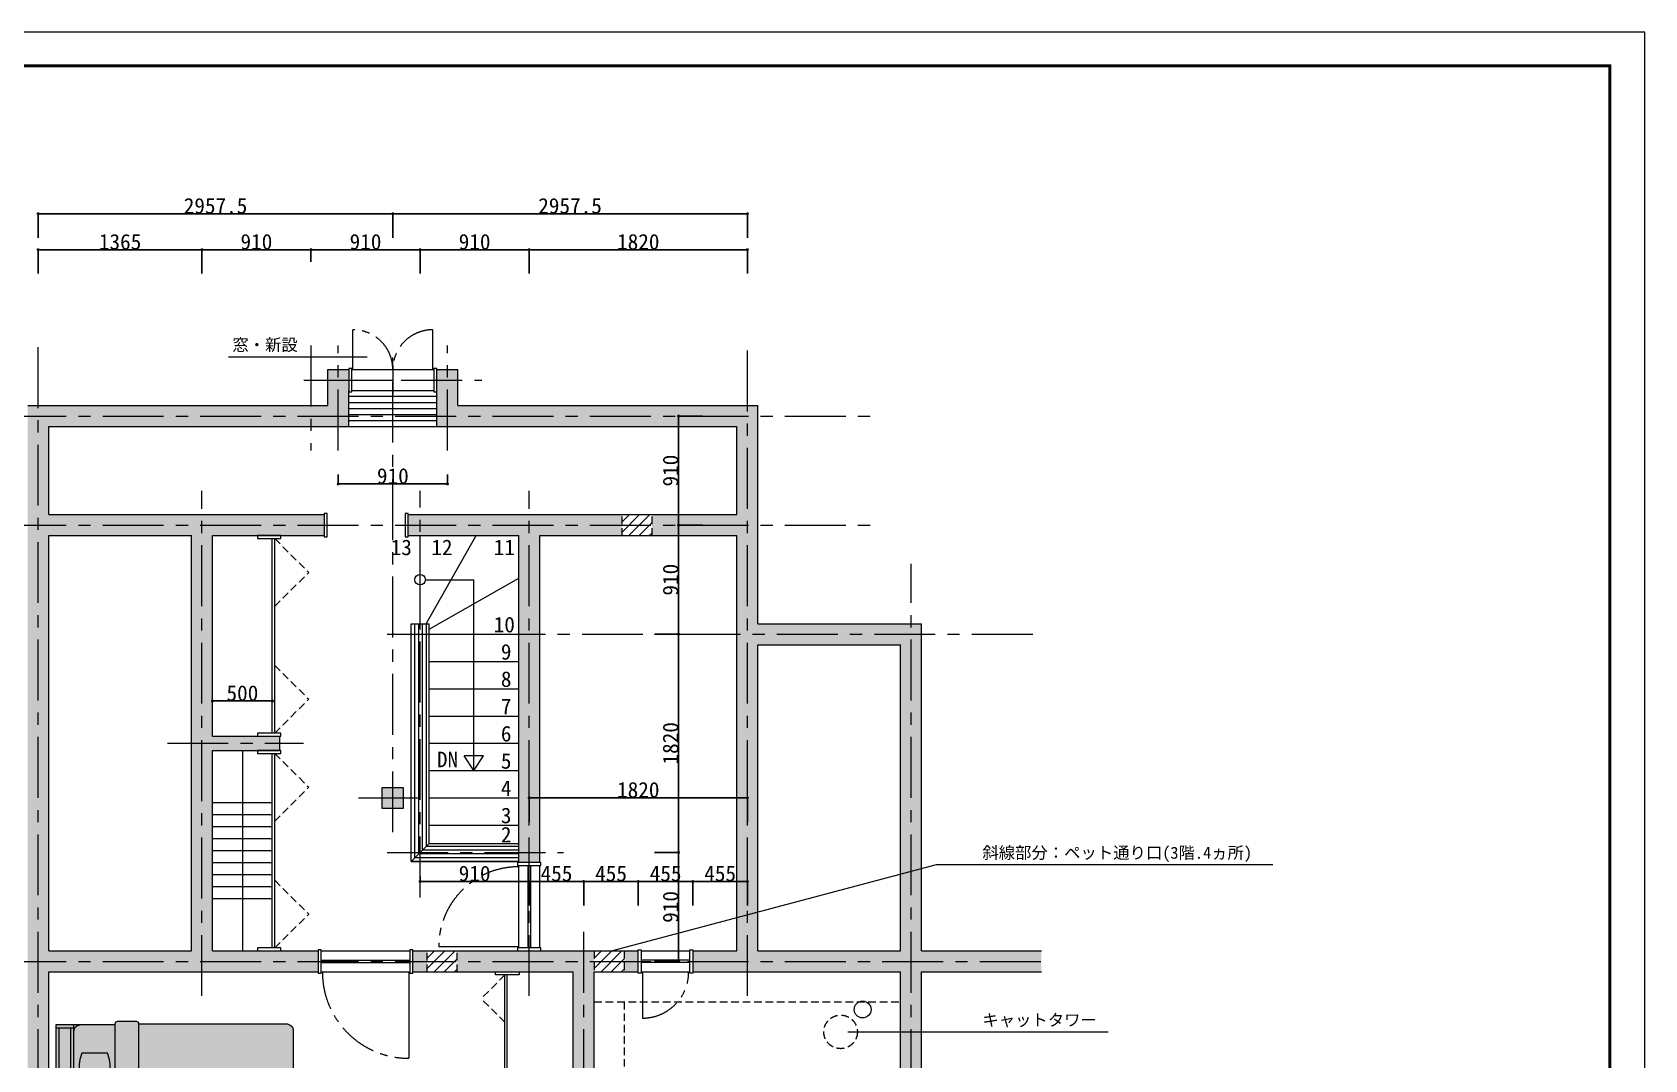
# Model space of a CAD drawing. Header units: millimetres. Extents: x 0 to 21037, y -32678 to 14850.
# Drawn here: x 7550 to 21000, y 6278 to 14850 of the extents above; entities that cross this region are included whole.
import ezdxf

# ---------------------------------------------------------------- set-up
doc = ezdxf.new("R2010")
doc.units = ezdxf.units.MM
doc.linetypes.add('CENTERX2', pattern=[101.6, 63.5, -12.7, 12.7, -12.7])
doc.linetypes.add('HIDDEN', pattern=[9.525, 6.35, -3.175])
doc.layers.get('0').update_dxf_attribs({"lineweight": 0})
for name, color, linetype, lineweight in [('001壁芯', 7, 'CENTERX2', 0), ('002寸法', 7, 'Continuous', 0), ('003壁', 7, 'Continuous', 9), ('004建具', 7, 'Continuous', 9), ('01用紙枠', 7, 'Continuous', 5), ('097家具', 7, 'Continuous', 0), ('098階段', 7, 'Continuous', 9), ('展開', 7, 'Continuous', 9)]:
    doc.layers.add(name, color=color, linetype=linetype, lineweight=lineweight)
doc.layers.add('文字', color=7, linetype='Continuous')
doc.styles.get("Standard").update_dxf_attribs({"font": 'MS Mincho.ttf'})
doc.styles.add('小岩', font='MS Mincho.ttf', dxfattribs={"height": 150})
doc.dimstyles.new('寸法', dxfattribs={"dimtxt": 70, "dimasz": 25, "dimexe": 1.5, "dimexo": 200, "dimtad": 1, "dimdec": 0, "dimtxsty": 'Standard', "dimblk": 'DOT', "dimcen": 2.5, "dimadec": 0, "dimazin": 0, "dimtfac": 1, "dimtdec": 0, "dimtmove": 0, "dimatfit": 3, "dimfxl": 200, "dimfxlon": 1, "dimarcsym": 0})

# ---------------------------------------------------------------- blocks, each defined once
blk = doc.blocks.new('_Dot')
at = {"color": 0, "linetype": 'ByBlock', "lineweight": -2}
blk.add_line((-0.5, 0), (-1, 0), dxfattribs=at)
at = {"color": 0, "linetype": 'ByBlock', "const_width": 0.5}
blk.add_lwpolyline([(-0.25, 0, 1), (0.25, 0, 1)], format="xyb", close=True, dxfattribs=at)
blk = doc.blocks.new('*D6')
at = {"layer": '002寸法', "color": 0, "lineweight": -2, "transparency": 16777216}
for p, q in [((7600, 13136), (7600, 13337)), ((7625, 13336), (10533, 13336)), ((10558, 13136), (10558, 13337))]:
    blk.add_line(p, q, dxfattribs=at)
at = {"layer": 'Defpoints', "color": 0, "transparency": 16777216}
for p in [(10558, 13336), (7600, 12236), (10558, 12236)]:
    blk.add_point(p, dxfattribs=at)
at = {"layer": '002寸法', "color": 0, "lineweight": -2, "transparency": 16777216, "xscale": 25, "yscale": 25, "zscale": 25, "rotation": 180}
blk.add_blockref('_Dot', (7600, 13336), dxfattribs=at)
at = {"layer": '002寸法', "color": 0, "lineweight": -2, "transparency": 16777216, "xscale": 25, "yscale": 25, "zscale": 25}
blk.add_blockref('_Dot', (10558, 13336), dxfattribs=at)
at = {"layer": '002寸法', "color": 0, "transparency": 16777216, "insert": (9079, 13401), "char_height": 130, "attachment_point": 5}
blk.add_mtext('2957.5', dxfattribs=at)
blk = doc.blocks.new('*D7')
at = {"layer": '002寸法', "color": 0, "lineweight": -2, "transparency": 16777216}
for p, q in [((7600, 12836), (7600, 13037)), ((7625, 13036), (8940, 13036)), ((8965, 12836), (8965, 13037))]:
    blk.add_line(p, q, dxfattribs=at)
at = {"layer": 'Defpoints', "color": 0, "transparency": 16777216}
for p in [(8965, 13036), (7600, 12236), (8965, 11026)]:
    blk.add_point(p, dxfattribs=at)
at = {"layer": '002寸法', "color": 0, "lineweight": -2, "transparency": 16777216, "xscale": 25, "yscale": 25, "zscale": 25, "rotation": 180}
blk.add_blockref('_Dot', (7600, 13036), dxfattribs=at)
at = {"layer": '002寸法', "color": 0, "lineweight": -2, "transparency": 16777216, "xscale": 25, "yscale": 25, "zscale": 25}
blk.add_blockref('_Dot', (8965, 13036), dxfattribs=at)
at = {"layer": '002寸法', "color": 0, "transparency": 16777216, "insert": (8283, 13101), "char_height": 130, "attachment_point": 5}
blk.add_mtext('1365', dxfattribs=at)
blk = doc.blocks.new('*D8')
at = {"layer": '002寸法', "color": 0, "lineweight": -2, "transparency": 16777216}
for p, q in [((10558, 13136), (10558, 13337)), ((10583, 13336), (13490, 13336)), ((13515, 13136), (13515, 13337))]:
    blk.add_line(p, q, dxfattribs=at)
at = {"layer": 'Defpoints', "color": 0, "transparency": 16777216}
for p in [(13515, 13336), (10558, 12236), (13515, 12236)]:
    blk.add_point(p, dxfattribs=at)
at = {"layer": '002寸法', "color": 0, "lineweight": -2, "transparency": 16777216, "xscale": 25, "yscale": 25, "zscale": 25, "rotation": 180}
blk.add_blockref('_Dot', (10558, 13336), dxfattribs=at)
at = {"layer": '002寸法', "color": 0, "lineweight": -2, "transparency": 16777216, "xscale": 25, "yscale": 25, "zscale": 25}
blk.add_blockref('_Dot', (13515, 13336), dxfattribs=at)
at = {"layer": '002寸法', "color": 0, "transparency": 16777216, "insert": (12036, 13401), "char_height": 130, "attachment_point": 5}
blk.add_mtext('2957.5', dxfattribs=at)
blk = doc.blocks.new('*D9')
at = {"layer": '002寸法', "color": 0, "lineweight": -2, "transparency": 16777216}
for p, q in [((8965, 12836), (8965, 13037)), ((8990, 13036), (9850, 13036)), ((9875, 12936), (9875, 13037))]:
    blk.add_line(p, q, dxfattribs=at)
at = {"layer": 'Defpoints', "color": 0, "transparency": 16777216}
for p in [(9875, 13036), (9875, 12736), (8965, 11026)]:
    blk.add_point(p, dxfattribs=at)
at = {"layer": '002寸法', "color": 0, "lineweight": -2, "transparency": 16777216, "xscale": 25, "yscale": 25, "zscale": 25, "rotation": 180}
blk.add_blockref('_Dot', (8965, 13036), dxfattribs=at)
at = {"layer": '002寸法', "color": 0, "lineweight": -2, "transparency": 16777216, "xscale": 25, "yscale": 25, "zscale": 25}
blk.add_blockref('_Dot', (9875, 13036), dxfattribs=at)
at = {"layer": '002寸法', "color": 0, "transparency": 16777216, "insert": (9420, 13101), "char_height": 130, "attachment_point": 5}
blk.add_mtext('910', dxfattribs=at)
blk = doc.blocks.new('*D10')
at = {"layer": '002寸法', "color": 0, "lineweight": -2, "transparency": 16777216}
for p, q in [((9875, 12936), (9875, 13037)), ((9900, 13036), (10760, 13036)), ((10785, 12836), (10785, 13037))]:
    blk.add_line(p, q, dxfattribs=at)
at = {"layer": 'Defpoints', "color": 0, "transparency": 16777216}
for p in [(10785, 13036), (9875, 12736), (10785, 11026)]:
    blk.add_point(p, dxfattribs=at)
at = {"layer": '002寸法', "color": 0, "lineweight": -2, "transparency": 16777216, "xscale": 25, "yscale": 25, "zscale": 25, "rotation": 180}
blk.add_blockref('_Dot', (9875, 13036), dxfattribs=at)
at = {"layer": '002寸法', "color": 0, "lineweight": -2, "transparency": 16777216, "xscale": 25, "yscale": 25, "zscale": 25}
blk.add_blockref('_Dot', (10785, 13036), dxfattribs=at)
at = {"layer": '002寸法', "color": 0, "transparency": 16777216, "insert": (10330, 13101), "char_height": 130, "attachment_point": 5}
blk.add_mtext('910', dxfattribs=at)
blk = doc.blocks.new('*D11')
at = {"layer": '002寸法', "color": 0, "lineweight": -2, "transparency": 16777216}
for p, q in [((10785, 12836), (10785, 13037)), ((10810, 13036), (11670, 13036)), ((11695, 12836), (11695, 13037))]:
    blk.add_line(p, q, dxfattribs=at)
at = {"layer": 'Defpoints', "color": 0, "transparency": 16777216}
for p in [(11695, 13036), (10785, 11026), (11695, 11026)]:
    blk.add_point(p, dxfattribs=at)
at = {"layer": '002寸法', "color": 0, "lineweight": -2, "transparency": 16777216, "xscale": 25, "yscale": 25, "zscale": 25, "rotation": 180}
blk.add_blockref('_Dot', (10785, 13036), dxfattribs=at)
at = {"layer": '002寸法', "color": 0, "lineweight": -2, "transparency": 16777216, "xscale": 25, "yscale": 25, "zscale": 25}
blk.add_blockref('_Dot', (11695, 13036), dxfattribs=at)
at = {"layer": '002寸法', "color": 0, "transparency": 16777216, "insert": (11240, 13101), "char_height": 130, "attachment_point": 5}
blk.add_mtext('910', dxfattribs=at)
blk = doc.blocks.new('*D12')
at = {"layer": '002寸法', "color": 0, "lineweight": -2, "transparency": 16777216}
for p, q in [((11695, 12836), (11695, 13037)), ((11720, 13036), (13490, 13036)), ((13515, 12836), (13515, 13037))]:
    blk.add_line(p, q, dxfattribs=at)
at = {"layer": 'Defpoints', "color": 0, "transparency": 16777216}
for p in [(13515, 13036), (13515, 12236), (11695, 11026)]:
    blk.add_point(p, dxfattribs=at)
at = {"layer": '002寸法', "color": 0, "lineweight": -2, "transparency": 16777216, "xscale": 25, "yscale": 25, "zscale": 25, "rotation": 180}
blk.add_blockref('_Dot', (11695, 13036), dxfattribs=at)
at = {"layer": '002寸法', "color": 0, "lineweight": -2, "transparency": 16777216, "xscale": 25, "yscale": 25, "zscale": 25}
blk.add_blockref('_Dot', (13515, 13036), dxfattribs=at)
at = {"layer": '002寸法', "color": 0, "transparency": 16777216, "insert": (12605, 13101), "char_height": 130, "attachment_point": 5}
blk.add_mtext('1820', dxfattribs=at)
blk = doc.blocks.new('*D20')
at = {"layer": '002寸法', "color": 0, "lineweight": -2, "transparency": 16777216}
for p, q in [((6213, 8918), (6011, 8918)), ((6013, 7123), (6013, 8893)), ((6213, 7098), (6011, 7098))]:
    blk.add_line(p, q, dxfattribs=at)
at = {"layer": 'Defpoints', "color": 0, "transparency": 16777216}
for p in [(6013, 8918), (8678, 8918), (6513, 7098)]:
    blk.add_point(p, dxfattribs=at)
at = {"layer": '002寸法', "color": 0, "lineweight": -2, "transparency": 16777216, "xscale": 25, "yscale": 25, "zscale": 25}
for p, rotation in [((6013, 8918), 90), ((6013, 7098), 270)]:
    blk.add_blockref('_Dot', p, dxfattribs=dict(at, rotation=rotation))
at = {"layer": '002寸法', "color": 0, "transparency": 16777216, "insert": (5947, 8008), "char_height": 130, "attachment_point": 5, "rotation": 90}
blk.add_mtext('1820', dxfattribs=at)
blk = doc.blocks.new('*D21')
at = {"layer": '002寸法', "color": 0, "lineweight": -2, "transparency": 16777216}
for p, q in [((6213, 10738), (6011, 10738)), ((6013, 8943), (6013, 10713)), ((6213, 8918), (6011, 8918))]:
    blk.add_line(p, q, dxfattribs=at)
at = {"layer": 'Defpoints', "color": 0, "transparency": 16777216}
for p in [(6013, 10738), (6513, 10738), (8678, 8918)]:
    blk.add_point(p, dxfattribs=at)
at = {"layer": '002寸法', "color": 0, "lineweight": -2, "transparency": 16777216, "xscale": 25, "yscale": 25, "zscale": 25}
for p, rotation in [((6013, 10738), 90), ((6013, 8918), 270)]:
    blk.add_blockref('_Dot', p, dxfattribs=dict(at, rotation=rotation))
at = {"layer": '002寸法', "color": 0, "transparency": 16777216, "insert": (5947, 9828), "char_height": 130, "attachment_point": 5, "rotation": 90}
blk.add_mtext('1820', dxfattribs=at)
blk = doc.blocks.new('ベッド')
at = {"color": 0, "linetype": 'ByBlock', "lineweight": -2}
for points in [[(492, 610), (0, 610), (0, -610)], [(0, 585), (150, 585)], [(25, 585), (25, -585)], [(125, -585), (125, 585)], [(150, -610), (150, 610)], [(0, -585), (150, -585)], [(0, -610), (492, -610)]]:
    blk.add_lwpolyline(points, dxfattribs=at)
for points in [[(150, 560, -0.414214), (200, 610)], [(692, 620), (1920, 620, -0.414214), (1980, 560), (1980, -560, -0.414214), (1920, -620), (692, -620)], [(200, -610, -0.414214), (150, -560)]]:
    blk.add_lwpolyline(points, format="xyb", dxfattribs=at)
for points in [[(692, 619, 0.414214), (672, 639), (512, 639, 0.414214), (492, 619), (492, -619, 0.414214), (512, -639), (672, -639, 0.414214), (692, -619)], [(217, 375, 0.120601), (195, 227, 0.078373), (195, -228, 0.577872), (216, -253), (430, -253, 0.577872), (451, -228, 0.060591), (451, 227, 0.120601), (430, 375)]]:
    blk.add_lwpolyline(points, format="xyb", close=True, dxfattribs=at)
blk = doc.blocks.new('*D24')
at = {"layer": '002寸法', "color": 0, "lineweight": -2, "transparency": 16777216}
for p, q in [((9053, 9271), (9053, 9272)), ((9078, 9271), (9528, 9271)), ((9553, 9271), (9553, 9272))]:
    blk.add_line(p, q, dxfattribs=at)
at = {"layer": 'Defpoints', "color": 0, "transparency": 16777216}
for p in [(9053, 9271), (9553, 9271), (9553, 9271)]:
    blk.add_point(p, dxfattribs=at)
at = {"layer": '002寸法', "color": 0, "lineweight": -2, "transparency": 16777216, "xscale": 25, "yscale": 25, "zscale": 25, "rotation": 180}
blk.add_blockref('_Dot', (9053, 9271), dxfattribs=at)
at = {"layer": '002寸法', "color": 0, "lineweight": -2, "transparency": 16777216, "xscale": 25, "yscale": 25, "zscale": 25}
blk.add_blockref('_Dot', (9553, 9271), dxfattribs=at)
at = {"layer": '002寸法', "color": 0, "transparency": 16777216, "insert": (9303, 9336), "char_height": 130, "attachment_point": 5}
blk.add_mtext('500', dxfattribs=at)
blk = doc.blocks.new('*D25')
at = {"layer": '002寸法', "color": 0, "lineweight": -2, "transparency": 16777216}
for p, q in [((10103, 11161), (10103, 11080)), ((10128, 11082), (10988, 11082)), ((11013, 11161), (11013, 11080))]:
    blk.add_line(p, q, dxfattribs=at)
at = {"layer": 'Defpoints', "color": 0, "transparency": 16777216}
for p in [(10103, 11361), (11013, 11361), (11013, 11082)]:
    blk.add_point(p, dxfattribs=at)
at = {"layer": '002寸法', "color": 0, "lineweight": -2, "transparency": 16777216, "xscale": 25, "yscale": 25, "zscale": 25, "rotation": 180}
blk.add_blockref('_Dot', (10103, 11082), dxfattribs=at)
at = {"layer": '002寸法', "color": 0, "lineweight": -2, "transparency": 16777216, "xscale": 25, "yscale": 25, "zscale": 25}
blk.add_blockref('_Dot', (11013, 11082), dxfattribs=at)
at = {"layer": '002寸法', "color": 0, "transparency": 16777216, "insert": (10558, 11147), "char_height": 130, "attachment_point": 5}
blk.add_mtext('910', dxfattribs=at)
blk = doc.blocks.new('*D26')
at = {"layer": '002寸法', "color": 0, "lineweight": -2, "transparency": 16777216}
for p, q in [((13141, 11648), (12939, 11648)), ((12941, 11623), (12941, 10763)), ((13141, 10738), (12939, 10738))]:
    blk.add_line(p, q, dxfattribs=at)
at = {"layer": 'Defpoints', "color": 0, "transparency": 16777216}
for p in [(13515, 11648), (12941, 10738), (13515, 10738)]:
    blk.add_point(p, dxfattribs=at)
at = {"layer": '002寸法', "color": 0, "lineweight": -2, "transparency": 16777216, "xscale": 25, "yscale": 25, "zscale": 25}
for p, rotation in [((12941, 11648), 90), ((12941, 10738), 270)]:
    blk.add_blockref('_Dot', p, dxfattribs=dict(at, rotation=rotation))
at = {"layer": '002寸法', "color": 0, "transparency": 16777216, "insert": (12875, 11193), "char_height": 130, "attachment_point": 5, "rotation": 90}
blk.add_mtext('910', dxfattribs=at)
blk = doc.blocks.new('*D27')
at = {"layer": '002寸法', "color": 0, "lineweight": -2, "transparency": 16777216}
for p, q in [((12941, 10738), (12942, 10738)), ((12941, 10713), (12941, 9853)), ((12741, 9828), (12942, 9828))]:
    blk.add_line(p, q, dxfattribs=at)
at = {"layer": 'Defpoints', "color": 0, "transparency": 16777216}
for p in [(12941, 10738), (10785, 9828), (12941, 9828)]:
    blk.add_point(p, dxfattribs=at)
at = {"layer": '002寸法', "color": 0, "lineweight": -2, "transparency": 16777216, "xscale": 25, "yscale": 25, "zscale": 25}
for p, rotation in [((12941, 10738), 90), ((12941, 9828), 270)]:
    blk.add_blockref('_Dot', p, dxfattribs=dict(at, rotation=rotation))
at = {"layer": '002寸法', "color": 0, "transparency": 16777216, "insert": (12875, 10283), "char_height": 130, "attachment_point": 5, "rotation": 90}
blk.add_mtext('910', dxfattribs=at)
blk = doc.blocks.new('*D28')
at = {"layer": '002寸法', "color": 0, "lineweight": -2, "transparency": 16777216}
for p, q in [((12741, 9828), (12942, 9828)), ((12941, 9803), (12941, 8033)), ((12741, 8008), (12942, 8008))]:
    blk.add_line(p, q, dxfattribs=at)
at = {"layer": 'Defpoints', "color": 0, "transparency": 16777216}
for p in [(10785, 9828), (11983, 8008), (12941, 8008)]:
    blk.add_point(p, dxfattribs=at)
at = {"layer": '002寸法', "color": 0, "lineweight": -2, "transparency": 16777216, "xscale": 25, "yscale": 25, "zscale": 25}
for p, rotation in [((12941, 9828), 90), ((12941, 8008), 270)]:
    blk.add_blockref('_Dot', p, dxfattribs=dict(at, rotation=rotation))
at = {"layer": '002寸法', "color": 0, "transparency": 16777216, "insert": (12875, 8918), "char_height": 130, "attachment_point": 5, "rotation": 90}
blk.add_mtext('1820', dxfattribs=at)
blk = doc.blocks.new('*D29')
at = {"layer": '002寸法', "color": 0, "lineweight": -2, "transparency": 16777216}
for p, q in [((12741, 8008), (12942, 8008)), ((12941, 7983), (12941, 7123)), ((12741, 7098), (12942, 7098))]:
    blk.add_line(p, q, dxfattribs=at)
at = {"layer": 'Defpoints', "color": 0, "transparency": 16777216}
for p in [(11983, 8008), (11695, 7098), (12941, 7098)]:
    blk.add_point(p, dxfattribs=at)
at = {"layer": '002寸法', "color": 0, "lineweight": -2, "transparency": 16777216, "xscale": 25, "yscale": 25, "zscale": 25}
for p, rotation in [((12941, 8008), 90), ((12941, 7098), 270)]:
    blk.add_blockref('_Dot', p, dxfattribs=dict(at, rotation=rotation))
at = {"layer": '002寸法', "color": 0, "transparency": 16777216, "insert": (12875, 7553), "char_height": 130, "attachment_point": 5, "rotation": 90}
blk.add_mtext('910', dxfattribs=at)
blk = doc.blocks.new('*D30')
at = {"layer": '002寸法', "color": 0, "lineweight": -2, "transparency": 16777216}
for p, q in [((11695, 8263), (11695, 8465)), ((11720, 8463), (13490, 8463)), ((13515, 8263), (13515, 8465))]:
    blk.add_line(p, q, dxfattribs=at)
at = {"layer": 'Defpoints', "color": 0, "transparency": 16777216}
for p in [(13515, 8463), (11695, 8008), (13515, 8008)]:
    blk.add_point(p, dxfattribs=at)
at = {"layer": '002寸法', "color": 0, "lineweight": -2, "transparency": 16777216, "xscale": 25, "yscale": 25, "zscale": 25, "rotation": 180}
blk.add_blockref('_Dot', (11695, 8463), dxfattribs=at)
at = {"layer": '002寸法', "color": 0, "lineweight": -2, "transparency": 16777216, "xscale": 25, "yscale": 25, "zscale": 25}
blk.add_blockref('_Dot', (13515, 8463), dxfattribs=at)
at = {"layer": '002寸法', "color": 0, "transparency": 16777216, "insert": (12605, 8529), "char_height": 130, "attachment_point": 5}
blk.add_mtext('1820', dxfattribs=at)
blk = doc.blocks.new('*D31')
at = {"layer": '002寸法', "color": 0, "lineweight": -2, "transparency": 16777216}
for p, q in [((13060, 7565), (13060, 7767)), ((13490, 7765), (13085, 7765)), ((13515, 7565), (13515, 7767))]:
    blk.add_line(p, q, dxfattribs=at)
at = {"layer": 'Defpoints', "color": 0, "transparency": 16777216}
for p in [(13060, 7765), (13060, 7098), (13515, 7098)]:
    blk.add_point(p, dxfattribs=at)
at = {"layer": '002寸法', "color": 0, "lineweight": -2, "transparency": 16777216, "xscale": 25, "yscale": 25, "zscale": 25, "rotation": 180}
blk.add_blockref('_Dot', (13060, 7765), dxfattribs=at)
at = {"layer": '002寸法', "color": 0, "lineweight": -2, "transparency": 16777216, "xscale": 25, "yscale": 25, "zscale": 25}
blk.add_blockref('_Dot', (13515, 7765), dxfattribs=at)
at = {"layer": '002寸法', "color": 0, "transparency": 16777216, "insert": (13288, 7831), "char_height": 130, "attachment_point": 5}
blk.add_mtext('455', dxfattribs=at)
blk = doc.blocks.new('*D32')
at = {"layer": '002寸法', "color": 0, "lineweight": -2, "transparency": 16777216}
for p, q in [((12605, 7565), (12605, 7767)), ((13035, 7765), (12630, 7765)), ((13060, 7565), (13060, 7767))]:
    blk.add_line(p, q, dxfattribs=at)
at = {"layer": 'Defpoints', "color": 0, "transparency": 16777216}
for p in [(12605, 7765), (12605, 7098), (13060, 7098)]:
    blk.add_point(p, dxfattribs=at)
at = {"layer": '002寸法', "color": 0, "lineweight": -2, "transparency": 16777216, "xscale": 25, "yscale": 25, "zscale": 25, "rotation": 180}
blk.add_blockref('_Dot', (12605, 7765), dxfattribs=at)
at = {"layer": '002寸法', "color": 0, "lineweight": -2, "transparency": 16777216, "xscale": 25, "yscale": 25, "zscale": 25}
blk.add_blockref('_Dot', (13060, 7765), dxfattribs=at)
at = {"layer": '002寸法', "color": 0, "transparency": 16777216, "insert": (12833, 7831), "char_height": 130, "attachment_point": 5}
blk.add_mtext('455', dxfattribs=at)
blk = doc.blocks.new('*D33')
at = {"layer": '002寸法', "color": 0, "lineweight": -2, "transparency": 16777216}
for p, q in [((12150, 7565), (12150, 7767)), ((12580, 7765), (12175, 7765)), ((12605, 7565), (12605, 7767))]:
    blk.add_line(p, q, dxfattribs=at)
at = {"layer": 'Defpoints', "color": 0, "transparency": 16777216}
for p in [(12150, 7765), (12150, 7098), (12605, 7098)]:
    blk.add_point(p, dxfattribs=at)
at = {"layer": '002寸法', "color": 0, "lineweight": -2, "transparency": 16777216, "xscale": 25, "yscale": 25, "zscale": 25, "rotation": 180}
blk.add_blockref('_Dot', (12150, 7765), dxfattribs=at)
at = {"layer": '002寸法', "color": 0, "lineweight": -2, "transparency": 16777216, "xscale": 25, "yscale": 25, "zscale": 25}
blk.add_blockref('_Dot', (12605, 7765), dxfattribs=at)
at = {"layer": '002寸法', "color": 0, "transparency": 16777216, "insert": (12378, 7831), "char_height": 130, "attachment_point": 5}
blk.add_mtext('455', dxfattribs=at)
blk = doc.blocks.new('*D34')
at = {"layer": '002寸法', "color": 0, "lineweight": -2, "transparency": 16777216}
for p, q in [((11695, 7565), (11695, 7767)), ((12125, 7765), (11720, 7765)), ((12150, 7565), (12150, 7767))]:
    blk.add_line(p, q, dxfattribs=at)
at = {"layer": 'Defpoints', "color": 0, "transparency": 16777216}
for p in [(11695, 7765), (11695, 7098), (12150, 7098)]:
    blk.add_point(p, dxfattribs=at)
at = {"layer": '002寸法', "color": 0, "lineweight": -2, "transparency": 16777216, "xscale": 25, "yscale": 25, "zscale": 25, "rotation": 180}
blk.add_blockref('_Dot', (11695, 7765), dxfattribs=at)
at = {"layer": '002寸法', "color": 0, "lineweight": -2, "transparency": 16777216, "xscale": 25, "yscale": 25, "zscale": 25}
blk.add_blockref('_Dot', (12150, 7765), dxfattribs=at)
at = {"layer": '002寸法', "color": 0, "transparency": 16777216, "insert": (11923, 7831), "char_height": 130, "attachment_point": 5}
blk.add_mtext('455', dxfattribs=at)
blk = doc.blocks.new('*D35')
at = {"layer": '002寸法', "color": 0, "lineweight": -2, "transparency": 16777216}
for p, q in [((10785, 7808), (10785, 7764)), ((11670, 7765), (10810, 7765)), ((11695, 7565), (11695, 7767))]:
    blk.add_line(p, q, dxfattribs=at)
at = {"layer": 'Defpoints', "color": 0, "transparency": 16777216}
for p in [(10785, 8008), (10785, 7765), (11695, 7098)]:
    blk.add_point(p, dxfattribs=at)
at = {"layer": '002寸法', "color": 0, "lineweight": -2, "transparency": 16777216, "xscale": 25, "yscale": 25, "zscale": 25, "rotation": 180}
blk.add_blockref('_Dot', (10785, 7765), dxfattribs=at)
at = {"layer": '002寸法', "color": 0, "lineweight": -2, "transparency": 16777216, "xscale": 25, "yscale": 25, "zscale": 25}
blk.add_blockref('_Dot', (11695, 7765), dxfattribs=at)
at = {"layer": '002寸法', "color": 0, "transparency": 16777216, "insert": (11240, 7831), "char_height": 130, "attachment_point": 5}
blk.add_mtext('910', dxfattribs=at)

msp = doc.modelspace()

# ---------------------------------------------------------------- hatches: boundary and pattern name
at = {"layer": '003壁', "ltscale": 10, "true_color": 0x939598}
h = msp.add_hatch(color=252, dxfattribs=at)
h.dxf.hatch_style = 1
h.paths.add_polyline_path([(10190.2, 12035.5), (10015.2, 12035.5), (10015.2, 11735.5), (7512.7, 11735.5), (7512.7, 5365.5), (7212.7, 5365.5), (7212.7, 5190.5), (7687.7, 5190.5), (7687.7, 7010.5), (9935.2, 7010.5), (9935.2, 7185.5), (9052.7, 7185.5), (9052.7, 8858), (9612.7, 8858), (9612.7, 8978), (9052.7, 8978), (9052.7, 10650.5), (9985.2, 10650.5), (9985.2, 10825.5), (7687.7, 10825.5), (7687.7, 11560.5), (10190.2, 11560.5)])
h.paths.add_polyline_path([(8877.7, 10650.5), (8877.7, 7185.5), (7687.7, 7185.5), (7687.7, 10650.5)], flags=16)
h.paths.add_polyline_path([(13602.7, 11735.5), (11100.2, 11735.5), (11100.2, 12035.5), (10925.2, 12035.5), (10925.2, 11560.5), (13427.7, 11560.5), (13427.7, 10825.5), (12720.2, 10825.5), (12720.2, 10650.5), (13427.7, 10650.5), (13427.7, 7185.5), (13060.2, 7185.5), (13060.2, 7010.5), (14792.7, 7010.5), (14792.7, 2635.5), (12237.7, 2635.5), (12237.7, 3800.5), (12237.7, 3998), (12062.7, 3998), (12062.7, 3975.5), (11425.2, 3975.5), (11425.2, 3800.5), (12062.7, 3800.5), (12062.7, 2635.5), (11387.7, 2635.5), (11387.7, 2460.5), (15967.7, 2460.5), (15967.7, 2635.5), (14967.7, 2635.5), (14967.7, 7010.5), (15967.7, 7010.5), (15967.7, 7185.5), (14967.7, 7185.5), (14967.7, 9915.5), (13602.7, 9915.5)])
h.paths.add_polyline_path([(13602.7, 9740.5), (14792.7, 9740.5), (14792.7, 7185.5), (13602.7, 7185.5)], flags=16)
h.paths.add_polyline_path([(12470.2, 10825.5), (10685.2, 10825.5), (10685.2, 10650.5), (11607.7, 10650.5), (11607.7, 7923), (11782.7, 7923), (11782.7, 10650.5), (12470.2, 10650.5)])
h.paths.add_polyline_path([(12605.2, 7185.5), (12487.7, 7185.5), (12487.7, 7010.5), (12605.2, 7010.5)], flags=17)
h.paths.add_polyline_path([(12237.7, 7185.5), (11095.2, 7185.5), (11095.2, 7010.5), (12062.7, 7010.5), (12062.7, 5845.5), (11425.2, 5845.5), (11425.2, 5670.5), (12062.7, 5670.5), (12062.7, 5648), (12237.7, 5648)], flags=17)
h.paths.add_polyline_path([(10845.2, 7185.5), (10725.2, 7185.5), (10725.2, 7010.5), (10845.2, 7010.5)])
h.paths.add_polyline_path([(9737.7, 2635.5), (7687.7, 2635.5), (7687.7, 4455.5), (7212.7, 4455.5), (7212.7, 4280.5), (7512.7, 4280.5), (7512.7, 2635.5), (6512.7, 2635.5), (6512.7, 2460.5), (9737.7, 2460.5)])
h = msp.add_hatch(color=252, dxfattribs=at)
h.dxf.hatch_style = 1
h.paths.add_polyline_path([(10645.2, 8550.5), (10470.2, 8550.5), (10470.2, 8375.5), (10645.2, 8375.5)])
at = {"layer": '展開', "ltscale": 10}
h = msp.add_hatch(dxfattribs=at)
h.set_pattern_fill('ANSI31', color=256, scale=16, angle=-45)
h.set_pattern_definition([(360, (25316.57, 32691.97), (9e-15, 50.8), [])])
h.paths.add_polyline_path([(10925.2, 11560.5), (10925.2, 11860.5), (10190.2, 11860.5), (10190.2, 11560.5)])
at = {"layer": '展開', "ltscale": 10, "true_color": 0xd5d3c0, "transparency": 33554687}
h = msp.add_hatch(dxfattribs=at)
h.set_pattern_fill('ANSI31', color=254, scale=19)
h.set_pattern_definition([(45, (-43313.05, 7448.59), (-42.656217, 42.656217), [])])
h.paths.add_polyline_path([(12720.2, 10825.5), (12470.2, 10825.5), (12470.2, 10738), (12720.2, 10738)])
h.paths.add_polyline_path([(12720.2, 10738), (12470.2, 10738), (12470.2, 10650.5), (12720.2, 10650.5)])
at = {"layer": '展開', "ltscale": 10, "transparency": 33554687}
h = msp.add_hatch(dxfattribs=at)
h.set_pattern_fill('LINE', color=256, scale=10, angle=90)
h.set_pattern_definition([(90, (-29707.375, -16208.346), (-31.75, 2e-15), [])])
h.paths.add_polyline_path([(10860.2, 9915.5), (10710.2, 9915.5), (10710.2, 7933), (10860.2, 8083)])
h = msp.add_hatch(dxfattribs=at)
h.set_pattern_fill('LINE', color=256, scale=10)
h.set_pattern_definition([(0, (-29075.686, -16989.895), (0, 31.75), [])])
h.paths.add_polyline_path([(11607.7, 8083), (10860.2, 8083), (10710.2, 7933), (11607.7, 7933)])
at = {"layer": '展開', "ltscale": 10, "true_color": 0xd5d3c0, "transparency": 33554687}
h = msp.add_hatch(dxfattribs=at)
h.set_pattern_fill('ANSI31', color=254, scale=19)
h.set_pattern_definition([(45, (-44938.05, 3808.59), (-42.656217, 42.656217), [])])
h.paths.add_polyline_path([(11095.2, 7185.5), (10845.2, 7185.5), (10845.2, 7098), (11095.2, 7098)])
h.paths.add_polyline_path([(11095.2, 7098), (10845.2, 7098), (10845.2, 7010.5), (11095.2, 7010.5)])
h = msp.add_hatch(dxfattribs=at)
h.set_pattern_fill('ANSI31', color=254, scale=19)
h.set_pattern_definition([(45, (-43545.55, 3808.59), (-42.656217, 42.656217), [])])
h.paths.add_polyline_path([(12487.7, 7185.5), (12237.7, 7185.5), (12237.7, 7098), (12487.7, 7098)])
h.paths.add_polyline_path([(12487.7, 7098), (12237.7, 7098), (12237.7, 7010.5), (12487.7, 7010.5)])
at = {"layer": '展開', "ltscale": 10, "true_color": 0x868788, "transparency": 33554587}
h = msp.add_hatch(color=252, dxfattribs=at)
h.dxf.hatch_style = 1
h.paths.add_polyline_path([(9727.7, 6518, 0.4142136), (9667.7, 6578), (8439.3, 6578, 0.181954), (8433.4, 6591, 0.1989124), (8419.3, 6596.9), (8259.3, 6596.9, 0.4142136), (8239.3, 6576.9), (8239.3, 6568), (7747.7, 6568), (7747.7, 5348), (8239.3, 5348), (8239.3, 5339.1, 0.4142136), (8259.3, 5319.1), (8419.3, 5319.1, 0.397206), (8439.3, 5338), (9667.7, 5338, 0.4142136), (9727.7, 5398)])

# ---------------------------------------------------------------- linework, layer by layer
at = {"ltscale": 10}
for p, q in [((9186.2, 12143.1), (10344.4, 12143.1)), ((12381.3, 7185.5), (15093.6, 7905.9)), ((15093.6, 7905.9), (17897.1, 7905.9)), ((14352.5, 6510.5), (16523.3, 6510.5))]:
    msp.add_line(p, q, dxfattribs=at)
at = {"layer": '001壁芯', "ltscale": 8}
for p, q in [((7600.2, 1960.5), (7600.2, 12235.5)), ((9875.2, 12235.5), (9875.2, 11360.5)), ((10102.7, 11360.5), (10102.7, 12235.5)), ((10557.7, 8175.5), (10557.7, 12235.5)), ((11012.7, 11360.5), (11012.7, 12235.5)), ((13515.2, 6810.5), (13515.2, 12235.5)), ((9815.2, 11948), (11300.2, 11948)), ((6512.7, 11648), (14602.7, 11648)), ((8965.2, 6810.5), (8965.2, 11025.5)), ((10785.2, 7633), (10785.2, 11025.5)), ((11695.2, 6810.5), (11695.2, 11025.5)), ((6512.7, 10738), (14602.7, 10738)), ((14880.2, 1960.5), (14880.2, 10415.5)), ((10510.2, 9828), (15967.7, 9828)), ((8677.7, 8918), (9812.7, 8918)), ((10270.2, 8463), (10845.2, 8463)), ((10510.2, 8008), (11982.7, 8008)), ((12150.2, 1960.5), (12150.2, 7385.5)), ((6512.7, 7098), (15967.7, 7098))]:
    msp.add_line(p, q, dxfattribs=at)
at = {"layer": '003壁', "ltscale": 8}
for p, q in [((10015.2, 11735.5), (10015.2, 12035.5)), ((10015.2, 12035.5), (10190.2, 12035.5)), ((10215.2, 12035.5), (10900.2, 12035.5)), ((10925.2, 12035.5), (11100.2, 12035.5)), ((11100.2, 11735.5), (11100.2, 12035.5)), ((10190.2, 11560.5), (10190.2, 11860.5)), ((10215.2, 11860.5), (10900.2, 11860.5)), ((10925.2, 11560.5), (10925.2, 11860.5)), ((7512.7, 11735.5), (10015.2, 11735.5)), ((11100.2, 11735.5), (13602.7, 11735.5)), ((13602.7, 9915.5), (13602.7, 11735.5)), ((7687.7, 11560.5), (10190.2, 11560.5)), ((7687.7, 10825.5), (7687.7, 11560.5)), ((10925.2, 11560.5), (13427.7, 11560.5)), ((13427.7, 10825.5), (13427.7, 11560.5)), ((7687.7, 10825.5), (9985.2, 10825.5)), ((10685.2, 10825.5), (13427.7, 10825.5)), ((7687.7, 10650.5), (8877.7, 10650.5)), ((7687.7, 7185.5), (7687.7, 10650.5)), ((8877.7, 7185.5), (8877.7, 10650.5)), ((9052.7, 8978), (9052.7, 10650.5)), ((9052.7, 10650.5), (9985.2, 10650.5)), ((10685.2, 10650.5), (11607.7, 10650.5)), ((11607.7, 7923), (11607.7, 10650.5)), ((11782.7, 10650.5), (13427.7, 10650.5)), ((11782.7, 7923), (11782.7, 10650.5)), ((13427.7, 7185.5), (13427.7, 10650.5)), ((10710.2, 9915.5), (10860.2, 9915.5)), ((10710.2, 7933), (10710.2, 9915.5)), ((10860.2, 8083), (10860.2, 9915.5)), ((13602.7, 9915.5), (14967.7, 9915.5)), ((14967.7, 7185.5), (14967.7, 9915.5)), ((13602.7, 7185.5), (13602.7, 9740.5)), ((13602.7, 9740.5), (14792.7, 9740.5)), ((14792.7, 7185.5), (14792.7, 9740.5)), ((9052.7, 8978), (9612.7, 8978)), ((9052.7, 7185.5), (9052.7, 8858)), ((9052.7, 8858), (9612.7, 8858)), ((10860.2, 8083), (11607.7, 8083)), ((10710.2, 7933), (11607.7, 7933)), ((11607.7, 7210.5), (11607.7, 7898)), ((11782.7, 7210.5), (11782.7, 7898)), ((7687.7, 7185.5), (8877.7, 7185.5)), ((9052.7, 7185.5), (9935.2, 7185.5)), ((9960.2, 7185.5), (10700.2, 7185.5)), ((10725.2, 7185.5), (11607.7, 7185.5)), ((11782.7, 7185.5), (12605.2, 7185.5)), ((12630.2, 7185.5), (13035.2, 7185.5)), ((13060.2, 7185.5), (13427.7, 7185.5)), ((13602.7, 7185.5), (14792.7, 7185.5)), ((14967.7, 7185.5), (15967.7, 7185.5)), ((7687.7, 7010.5), (9935.2, 7010.5)), ((7687.7, 5190.5), (7687.7, 7010.5)), ((9960.2, 7010.5), (10700.2, 7010.5)), ((10725.2, 7010.5), (12062.7, 7010.5)), ((12062.7, 5845.5), (12062.7, 7010.5)), ((12237.7, 7010.5), (12605.2, 7010.5)), ((12237.7, 5845.5), (12237.7, 7010.5)), ((12630.2, 7010.5), (13035.2, 7010.5)), ((13060.2, 7010.5), (14792.7, 7010.5)), ((14792.7, 2635.5), (14792.7, 7010.5)), ((14967.7, 2635.5), (14967.7, 7010.5)), ((14967.7, 7010.5), (15967.7, 7010.5))]:
    msp.add_line(p, q, dxfattribs=at)
at = {"layer": '003壁', "ltscale": 10}
for p, q in [((10215.2, 11948), (10557.7, 11948)), ((9612.7, 8978), (9612.7, 8858)), ((10710.2, 7933), (10860.2, 8083))]:
    msp.add_line(p, q, dxfattribs=at)
msp.add_lwpolyline([(10470.2, 8550.5), (10645.2, 8550.5), (10645.2, 8375.5), (10470.2, 8375.5)], close=True, dxfattribs=at)
at = {"layer": '004建具', "ltscale": 10}
for p, q in [((10225.2, 12035.5), (10225.2, 12368)), ((10890.2, 12035.5), (10890.2, 12368)), ((10215.2, 12035.5), (10225.2, 12035.5)), ((10557.7, 12068.4), (10557.7, 11829.5)), ((9622.7, 10650.5), (9427.7, 10650.5)), ((9622.7, 9003), (9427.7, 9003)), ((9427.7, 8978), (9622.7, 8978)), ((9302.7, 8858), (9302.7, 7185.5)), ((9622.7, 8858), (9427.7, 8858)), ((9552.7, 8421.8), (9052.7, 8421.8)), ((9552.7, 8321.8), (9052.7, 8321.8)), ((9552.7, 8221.8), (9052.7, 8221.8)), ((9552.7, 8121.8), (9052.7, 8121.8)), ((9552.7, 8021.8), (9052.7, 8021.8)), ((9552.7, 7921.8), (9052.7, 7921.8)), ((9552.7, 7821.8), (9052.7, 7821.8)), ((11685.2, 7898), (11685.2, 7210.5)), ((11705.2, 7898), (11705.2, 7210.5)), ((9552.7, 7721.8), (9052.7, 7721.8)), ((9552.7, 7621.8), (9052.7, 7621.8)), ((9622.7, 7210.5), (9427.7, 7210.5)), ((9427.7, 7185.5), (9622.7, 7185.5)), ((11607.7, 7220.5), (10940.2, 7220.5)), ((9960.2, 7108), (10700.2, 7108)), ((9960.2, 7088), (10700.2, 7088)), ((10690.2, 7010.5), (10690.2, 6290.5)), ((11415.2, 7010.5), (11610.2, 7010.5)), ((13035.2, 7108), (12630.2, 7108)), ((13035.2, 7088), (12630.2, 7088)), ((12640.2, 7010.5), (12640.2, 6625.5))]:
    msp.add_line(p, q, dxfattribs=at)
at = {"layer": '004建具', "linetype": 'CENTERX2', "ltscale": 5}
for p, q in [((10215.2, 12045.5), (10190.2, 12045.5)), ((10190.2, 12045.5), (10190.2, 12035.5)), ((10190.2, 12035.5), (10190.2, 11860.5)), ((10215.2, 12035.5), (10215.2, 12045.5)), ((10215.2, 11850.5), (10215.2, 12035.5)), ((10925.2, 12045.5), (10900.2, 12045.5)), ((10900.2, 12045.5), (10900.2, 12035.5)), ((10900.2, 12035.5), (10900.2, 11860.5)), ((10925.2, 12035.5), (10925.2, 12045.5)), ((10925.2, 11850.5), (10925.2, 12035.5)), ((10190.2, 11860.5), (10190.2, 11850.5)), ((10190.2, 11850.5), (10215.2, 11850.5)), ((10900.2, 11860.5), (10900.2, 11850.5)), ((10900.2, 11850.5), (10925.2, 11850.5)), ((10010.2, 10835.5), (9985.2, 10835.5)), ((9985.2, 10835.5), (9985.2, 10825.5)), ((9985.2, 10825.5), (9985.2, 10650.5)), ((10010.2, 10825.5), (10010.2, 10835.5)), ((10010.2, 10640.5), (10010.2, 10825.5)), ((10685.2, 10835.5), (10660.2, 10835.5)), ((10660.2, 10835.5), (10660.2, 10825.5)), ((10660.2, 10825.5), (10660.2, 10650.5)), ((10685.2, 10825.5), (10685.2, 10835.5)), ((10685.2, 10640.5), (10685.2, 10825.5)), ((9427.7, 10650.5), (9427.7, 10625.5)), ((9427.7, 10625.5), (9622.7, 10625.5)), ((9622.7, 10625.5), (9622.7, 10650.5)), ((9985.2, 10650.5), (9985.2, 10640.5)), ((9985.2, 10640.5), (10010.2, 10640.5)), ((10660.2, 10650.5), (10660.2, 10640.5)), ((10660.2, 10640.5), (10685.2, 10640.5)), ((9427.7, 9003), (9427.7, 8978)), ((9622.7, 8978), (9622.7, 9003)), ((9427.7, 8858), (9427.7, 8833)), ((9427.7, 8833), (9622.7, 8833)), ((9622.7, 8833), (9622.7, 8858)), ((11607.7, 7923), (11597.7, 7923)), ((11597.7, 7923), (11597.7, 7898)), ((11597.7, 7898), (11782.7, 7898)), ((11782.7, 7923), (11607.7, 7923)), ((11792.7, 7923), (11782.7, 7923)), ((11782.7, 7898), (11792.7, 7898)), ((11792.7, 7898), (11792.7, 7923)), ((9427.7, 7210.5), (9427.7, 7185.5)), ((9622.7, 7185.5), (9622.7, 7210.5)), ((9960.2, 7195.5), (9935.2, 7195.5)), ((9935.2, 7195.5), (9935.2, 7185.5)), ((9935.2, 7185.5), (9935.2, 7010.5)), ((9960.2, 7185.5), (9960.2, 7195.5)), ((9960.2, 7000.5), (9960.2, 7185.5)), ((10725.2, 7195.5), (10700.2, 7195.5)), ((10700.2, 7195.5), (10700.2, 7185.5)), ((10700.2, 7185.5), (10700.2, 7010.5)), ((10725.2, 7185.5), (10725.2, 7195.5)), ((10725.2, 7000.5), (10725.2, 7185.5)), ((11607.7, 7210.5), (11597.7, 7210.5)), ((11597.7, 7210.5), (11597.7, 7185.5)), ((11597.7, 7185.5), (11782.7, 7185.5)), ((11782.7, 7210.5), (11607.7, 7210.5)), ((11792.7, 7210.5), (11782.7, 7210.5)), ((11782.7, 7185.5), (11792.7, 7185.5)), ((11792.7, 7185.5), (11792.7, 7210.5)), ((12605.2, 7185.5), (12605.2, 7195.5)), ((12605.2, 7195.5), (12630.2, 7195.5)), ((12605.2, 7000.5), (12605.2, 7185.5)), ((12630.2, 7195.5), (12630.2, 7185.5)), ((12630.2, 7185.5), (12630.2, 7010.5)), ((13035.2, 7185.5), (13035.2, 7195.5)), ((13035.2, 7195.5), (13060.2, 7195.5)), ((13035.2, 7000.5), (13035.2, 7185.5)), ((13060.2, 7195.5), (13060.2, 7185.5)), ((13060.2, 7185.5), (13060.2, 7010.5)), ((9935.2, 7010.5), (9935.2, 7000.5)), ((9935.2, 7000.5), (9960.2, 7000.5)), ((10700.2, 7010.5), (10700.2, 7000.5)), ((10700.2, 7000.5), (10725.2, 7000.5)), ((11415.2, 6985.5), (11415.2, 7010.5)), ((11610.2, 7010.5), (11610.2, 6985.5)), ((12630.2, 7000.5), (12605.2, 7000.5)), ((12630.2, 7010.5), (12630.2, 7000.5)), ((13060.2, 7000.5), (13035.2, 7000.5)), ((13060.2, 7010.5), (13060.2, 7000.5)), ((11610.2, 6985.5), (11415.2, 6985.5))]:
    msp.add_line(p, q, dxfattribs=at)
at = {"layer": '004建具'}
for p, q in [((10190.2, 11560.5), (10925.2, 11560.5)), ((9552.7, 9003), (9552.7, 10625.5)), ((9572.7, 9003), (9572.7, 10625.5)), ((9552.7, 7210.5), (9552.7, 8833)), ((9572.7, 7210.5), (9572.7, 8833)), ((11492.7, 5870.5), (11492.7, 6985.5)), ((11512.7, 5870.5), (11512.7, 6985.5))]:
    msp.add_line(p, q, dxfattribs=at)
at = {"layer": '004建具', "linetype": 'HIDDEN', "ltscale": 10}
for p, q in [((12470.2, 10650.5), (12470.2, 10825.5)), ((12720.2, 10650.5), (12720.2, 10825.5)), ((9572.7, 10625.5), (9856.2, 10343.3)), ((9572.7, 10061.1), (9856.2, 10343.3)), ((9572.7, 9567.4), (9856.2, 9285.2)), ((9572.7, 9003), (9856.2, 9285.2)), ((9572.7, 8833), (9856.2, 8550.8)), ((9572.7, 8268.6), (9856.2, 8550.8)), ((9572.7, 7774.9), (9856.2, 7492.7)), ((9572.7, 7210.5), (9856.2, 7492.7)), ((10845.2, 7010.5), (10845.2, 7185.5)), ((11095.2, 7010.5), (11095.2, 7185.5)), ((12237.7, 7185.5), (12237.7, 7010.5)), ((12487.7, 7185.5), (12487.7, 7010.5)), ((11492.7, 6985.5), (11294.2, 6788)), ((11492.7, 6590.5), (11294.2, 6788)), ((12237.7, 6760.5), (14792.7, 6760.5)), ((12487.7, 6760.5), (12487.7, 2885.5))]:
    msp.add_line(p, q, dxfattribs=at)
at = {"layer": '004建具', "ltscale": 10}
msp.add_circle((14476.2, 6697.1), 70, dxfattribs=at)
at = {"layer": '004建具', "linetype": 'HIDDEN', "ltscale": 10}
msp.add_circle((14292.7, 6510.5), 140, dxfattribs=at)
at = {"layer": '004建具', "linetype": 'CENTERX2', "ltscale": 5}
for centre, radius, start, end in [((10225.2, 12035.5), 332.5, 0, 90), ((10890.2, 12035.5), 332.5, 90, 180), ((11607.7, 7220.5), 667.5, 90, 180), ((10690.2, 7010.5), 720, 180, 270), ((12640.2, 7010.5), 385, 270, 0)]:
    msp.add_arc(centre, radius, start, end, dxfattribs=at)
at = {"layer": '01用紙枠'}
msp.add_lwpolyline([(0, 14850), (0, 0), (21000, 0), (21000, 14850)], close=True, dxfattribs=at)
msp.add_lwpolyline([(0, 14850), (0, 0), (21000, 0), (21000, 14850)], close=True, dxfattribs=at)
at = {"layer": '01用紙枠', "const_width": 25}
msp.add_lwpolyline([(291.8, 281.3), (20708.2, 281.3), (20708.2, 14568.7), (291.8, 14568.7)], close=True, dxfattribs=at)
msp.add_lwpolyline([(291.8, 281.3), (20708.2, 281.3), (20708.2, 14568.7), (291.8, 14568.7)], close=True, dxfattribs=at)
msp.add_lwpolyline([(291.8, 281.3), (20708.2, 281.3), (20708.2, 14568.7), (291.8, 14568.7)], close=True, dxfattribs=at)
at = {"layer": '01用紙枠', "lineweight": 5, "const_width": 25}
msp.add_lwpolyline([(291.8, 281.3), (20708.2, 281.3), (20708.2, 14568.7), (291.8, 14568.7)], close=True, dxfattribs=at)
msp.add_lwpolyline([(291.8, 281.3), (20708.2, 281.3), (20708.2, 14568.7), (291.8, 14568.7)], close=True, dxfattribs=at)
at = {"layer": '098階段', "ltscale": 10}
for p, q in [((10785.2, 9915.5), (10785.2, 10650.5)), ((10834.8, 9915.5), (11251.5, 10650.5)), ((10829, 10283), (11233.9, 10283)), ((10860.2, 9870.6), (11607.7, 10295.2)), ((11233.9, 8690.5), (11233.9, 10283)), ((10860.2, 9828), (11607.7, 9828)), ((10860.2, 9600.5), (11607.7, 9600.5)), ((10860.2, 9373), (11607.7, 9373)), ((10860.2, 9145.5), (11607.7, 9145.5)), ((10860.2, 8918), (11607.7, 8918)), ((11233.9, 8690.5), (11152.5, 8813.7)), ((11315.3, 8813.7), (11152.5, 8813.7)), ((11233.9, 8690.5), (11315.3, 8813.7)), ((10860.2, 8690.5), (11607.7, 8690.5)), ((10860.2, 8463), (11607.7, 8463)), ((10860.2, 8235.5), (11607.7, 8235.5))]:
    msp.add_line(p, q, dxfattribs=at)
msp.add_circle((10785.2, 10283), 43.8, dxfattribs=at)

# ---------------------------------------------------------------- block references
at = {"layer": '097家具'}
msp.add_blockref('ベッド', (7747.7, 5958), dxfattribs=at)

# ---------------------------------------------------------------- texts
at = {"layer": '文字', "ltscale": 10, "attachment_point": 1, "style": '小岩'}
for s, width, gutter_width, insert, char_height in [('窓・新設', 582.14, 495, (9219, 12292.5), 100), ('13', 181.829, 909.1, (10539.6, 10617.7), 130), ('12', 181.829, 909.1, (10878.8, 10617.7), 130), ('11', 181.829, 909.1, (11399.1, 10617.7), 130), ('10', 181.829, 909.1, (11399.1, 9973.5), 130), ('9', 181.829, 909.1, (11459, 9746), 130), ('8', 181.829, 909.1, (11459, 9518.5), 130), ('7', 181.829, 909.1, (11459, 9291), 130), ('6', 181.829, 909.1, (11459, 9063.5), 130), ('DN', 290.474, 909.1, (10925.6, 8848.3), 130), ('5', 181.829, 909.1, (11459, 8836), 130), ('4', 181.829, 909.1, (11459, 8608.5), 130), ('3', 181.829, 909.1, (11459, 8381), 130), ('2', 181.829, 909.1, (11459, 8220.8), 130), ('斜線部分：ペット通り口(3階.4ヵ所)', 2406.575, 495, (15475, 8055.2), 100), ('キャットタワー', 1032.18, 495, (15475, 6659.8), 100)]:
    msp.add_mtext_dynamic_manual_height_columns(s, width=width, gutter_width=gutter_width, heights=[0], dxfattribs=dict(at, insert=insert, char_height=char_height))

# ---------------------------------------------------------------- dimensions: what is measured, and where the dimension line sits
at = {"layer": '002寸法'}
for base, p1, p2, picture, middle in [((10557.7, 13335.5), (7600.2, 12235.5), (10557.7, 12235.5), '*D6', (9078.9, 13401.1)), ((13515.2, 13335.5), (10557.7, 12235.5), (13515.2, 12235.5), '*D8', (12036.4, 13401.1))]:
    dim = msp.add_linear_dim(base=base, p1=p1, p2=p2, text='2957.5', dimstyle='寸法', override={"dimtxt": 130}, dxfattribs=at)
    dim.commit()
    dim.dimension.update_dxf_attribs({"geometry": picture, "text_midpoint": middle})
for base, p1, p2, picture, middle in [((8965.2, 13035.5), (7600.2, 12235.5), (8965.2, 11025.5), '*D7', (8282.7, 13101.1)), ((9875.2, 13035.5), (8965.2, 11025.5), (9875.2, 12735.5), '*D9', (9420.2, 13101.1)), ((10785.2, 13035.5), (9875.2, 12735.5), (10785.2, 11025.5), '*D10', (10330.2, 13101.1)), ((11695.2, 13035.5), (10785.2, 11025.5), (11695.2, 11025.5), '*D11', (11240.2, 13101.1)), ((13515.2, 13035.5), (11695.2, 11025.5), (13515.2, 12235.5), '*D12', (12605.2, 13101.1)), ((11012.7, 11081.9), (10102.7, 11360.5), (11012.7, 11360.5), '*D25', (10557.7, 11147.5)), ((9552.7, 9270.6), (9052.7, 9270.6), (9552.7, 9270.6), '*D24', (9302.7, 9336.3)), ((13515.2, 8463), (11695.2, 8008), (13515.2, 8008), '*D30', (12605.2, 8528.6)), ((10785.2, 7765.5), (11695.2, 7098), (10785.2, 8008), '*D35', (11240.2, 7831.1)), ((11695.2, 7765.5), (12150.2, 7098), (11695.2, 7098), '*D34', (11922.7, 7831.1)), ((12150.2, 7765.5), (12605.2, 7098), (12150.2, 7098), '*D33', (12377.7, 7831.1)), ((12605.2, 7765.5), (13060.2, 7098), (12605.2, 7098), '*D32', (12832.7, 7831.1)), ((13060.2, 7765.5), (13515.2, 7098), (13060.2, 7098), '*D31', (13287.7, 7831.1))]:
    dim = msp.add_linear_dim(base=base, p1=p1, p2=p2, dimstyle='寸法', override={"dimtxt": 130}, dxfattribs=at)
    dim.commit()
    dim.dimension.update_dxf_attribs({"geometry": picture, "text_midpoint": middle})
dim = msp.add_linear_dim(base=(12940.6, 10738), p1=(13515.2, 11648), p2=(13515.2, 10738), angle=90, dimstyle='寸法', override={"dimtxt": 130}, dxfattribs=at)
dim.commit()
dim.dimension.update_dxf_attribs({"geometry": '*D26', "text_midpoint": (12940.6, 11193), "dimtype": 160})
for base, p1, p2, picture, middle in [((6012.7, 10738), (8677.7, 8918), (6512.7, 10738), '*D21', (5947.1, 9828)), ((12940.6, 9828), (12940.6, 10738), (10785.2, 9828), '*D27', (12875, 10283)), ((12940.6, 8008), (10785.2, 9828), (11982.7, 8008), '*D28', (12875, 8918)), ((6012.7, 8918), (6512.7, 7098), (8677.7, 8918), '*D20', (5947.1, 8008)), ((12940.6, 7098), (11982.7, 8008), (11695.2, 7098), '*D29', (12875, 7553))]:
    dim = msp.add_linear_dim(base=base, p1=p1, p2=p2, angle=90, dimstyle='寸法', override={"dimtxt": 130}, dxfattribs=at)
    dim.commit()
    dim.dimension.update_dxf_attribs({"geometry": picture, "text_midpoint": middle})

doc.saveas('drawing.dxf')
